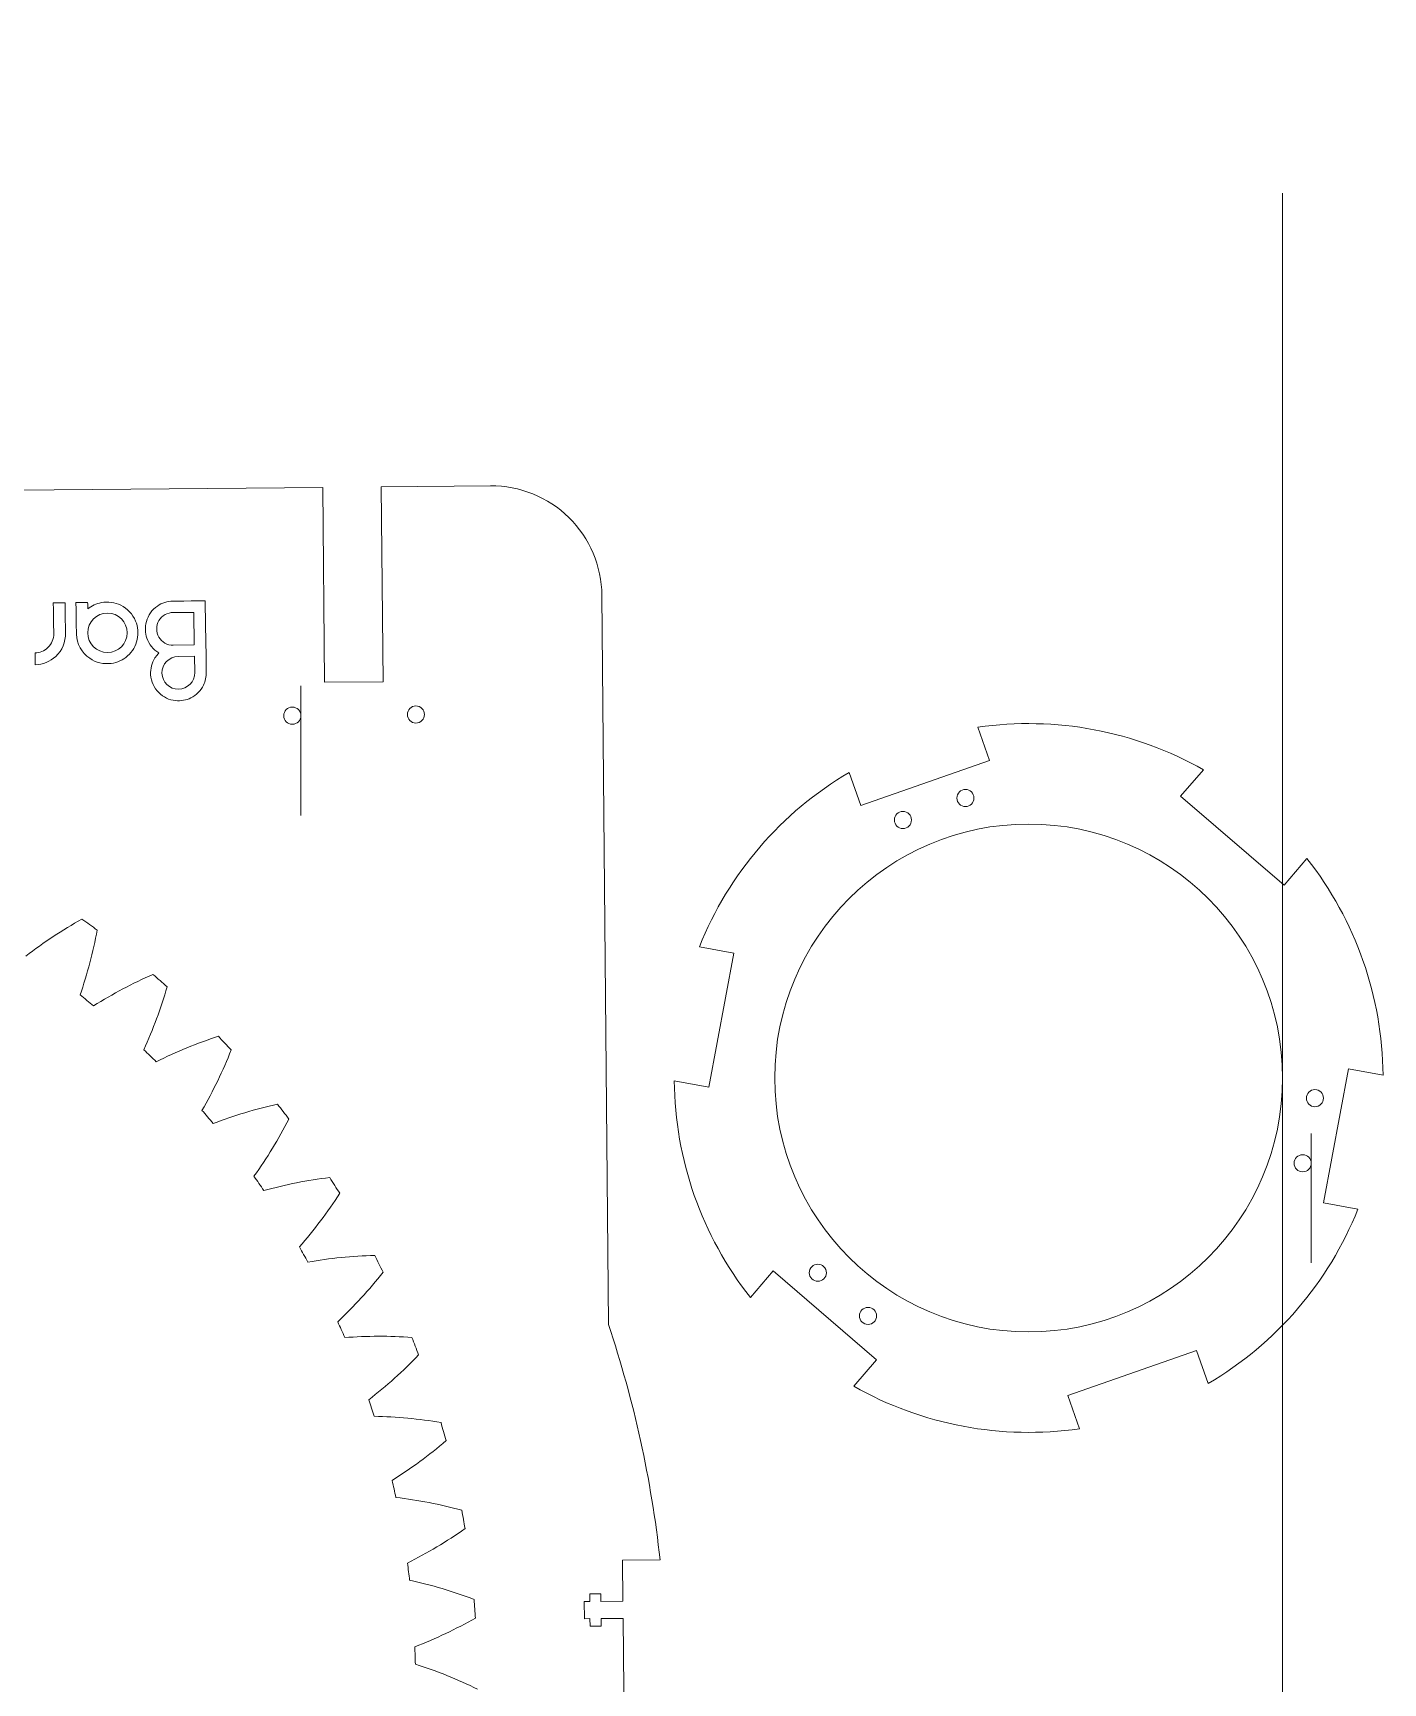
# Model space of a CAD drawing. Header units: millimetres. Extents: x -270 to 270, y -1120 to 1355.
# Drawn here: x 22.1 to 266.6, y 483.5 to 782.4 of the extents above; entities that cross this region are included whole.
import ezdxf

# ---------------------------------------------------------------- set-up
doc = ezdxf.new("R2010")
doc.units = ezdxf.units.MM
doc.header["$MEASUREMENT"] = 0
doc.layers.add('Layer 1', color=7, linetype='Continuous')

msp = doc.modelspace()

# ---------------------------------------------------------------- linework, layer by layer
at = {"layer": 'Layer 1', "lineweight": 15}
for points, knots in [([(248.4518, 593.1388), (248.4518, 618.5439), (227.8569, 639.1388), (202.4518, 639.1388), (202.4518, 639.1388), (177.0468, 639.1389), (156.4518, 618.544), (156.4518, 593.1389), (156.4518, 593.1389), (156.4517, 567.7339), (177.0465, 547.1389), (202.4516, 547.1388), (202.4516, 547.1388), (227.8567, 547.1387), (248.4516, 567.7335), (248.4518, 593.1386), (248.4578, 1355.2916), (248.4518, -931.1672), (248.4518, 593.1388)], [0, 0, 0, 0, 0.2, 0.2, 0.2, 0.2, 0.4, 0.4, 0.4, 0.4, 0.6, 0.6, 0.6, 0.6, 1, 1, 1, 1.0002, 1.0002, 1.0002, 1.0002]), ([(125.1377, 680.5781), (125.0908, 685.8822), (122.9387, 690.9504), (119.155, 694.6678), (119.155, 694.6678), (115.3712, 698.3852), (110.2657, 700.4473), (104.9616, 700.4004)], [0, 0, 0, 0, 0.33333333, 0.33333333, 0.33333333, 0.33333333, 1, 1, 1, 1]), ([(70.5996, 658.7736), (70.5996, 659.6296), (69.9056, 660.3236), (69.0496, 660.3236), (69.0496, 660.3236), (68.1935, 660.3236), (67.4996, 659.6296), (67.4996, 658.7736), (67.4996, 658.7736), (67.4996, 657.9175), (68.1935, 657.2236), (69.0496, 657.2236), (69.0496, 657.2236), (69.9056, 657.2235), (70.5996, 657.9175), (70.5996, 658.7735), (70.5996, 684.4535), (70.5996, 607.4136), (70.5996, 658.7736)], [0, 0, 0, 0, 0.2, 0.2, 0.2, 0.2, 0.4, 0.4, 0.4, 0.4, 0.6, 0.6, 0.6, 0.6, 1, 1, 1, 1.0001, 1.0001, 1.0001, 1.0001]), ([(92.9986, 658.9819), (92.9986, 659.8379), (92.3046, 660.5319), (91.4486, 660.5319), (91.4486, 660.5319), (90.5926, 660.5319), (89.8986, 659.8379), (89.8986, 658.9819), (89.8986, 658.9819), (89.8986, 658.1258), (90.5926, 657.4319), (91.4486, 657.4319), (91.4486, 657.4319), (92.3046, 657.4319), (92.9986, 658.1258), (92.9986, 658.9819)], [0, 0, 0, 0, 0.2, 0.2, 0.2, 0.2, 0.4, 0.4, 0.4, 0.4, 0.6, 0.6, 0.6, 0.6, 1, 1, 1, 1]), ([(192.5498, 643.8594), (192.5498, 644.7154), (191.8558, 645.4094), (190.9998, 645.4094), (190.9998, 645.4094), (190.1438, 645.4094), (189.4498, 644.7154), (189.4498, 643.8594), (189.4498, 643.8594), (189.4498, 643.0033), (190.1437, 642.3094), (190.9998, 642.3094), (190.9998, 642.3094), (191.8558, 642.3094), (192.5498, 643.0033), (192.5498, 643.8594)], [0, 0, 0, 0, 0.2, 0.2, 0.2, 0.2, 0.4, 0.4, 0.4, 0.4, 0.6, 0.6, 0.6, 0.6, 1, 1, 1, 1]), ([(181.2276, 639.8835), (181.2276, 640.7396), (180.5336, 641.4335), (179.6776, 641.4335), (179.6776, 641.4335), (178.8215, 641.4336), (178.1276, 640.7396), (178.1276, 639.8836), (178.1276, 639.8836), (178.1276, 639.0275), (178.8215, 638.3336), (179.6776, 638.3335), (179.6776, 638.3335), (180.5336, 638.3335), (181.2276, 639.0275), (181.2276, 639.8835)], [0, 0, 0, 0, 0.2, 0.2, 0.2, 0.2, 0.4, 0.4, 0.4, 0.4, 0.6, 0.6, 0.6, 0.6, 1, 1, 1, 1]), ([(253.653, 577.6963), (253.653, 578.5523), (252.9591, 579.2463), (252.103, 579.2463), (252.103, 579.2463), (251.247, 579.2463), (250.553, 578.5523), (250.553, 577.6963), (250.553, 577.6963), (250.553, 576.8402), (251.247, 576.1463), (252.103, 576.1463), (252.103, 576.1463), (252.9591, 576.1463), (253.653, 576.8402), (253.653, 577.6962), (253.653, 603.3762), (253.653, 526.3363), (253.653, 577.6963)], [0, 0, 0, 0, 0.2, 0.2, 0.2, 0.2, 0.4, 0.4, 0.4, 0.4, 0.6, 0.6, 0.6, 0.6, 1, 1, 1, 1.0001, 1.0001, 1.0001, 1.0001]), ([(255.871, 589.4895), (255.871, 590.3455), (255.1771, 591.0395), (254.321, 591.0395), (254.321, 591.0395), (253.465, 591.0395), (252.771, 590.3455), (252.771, 589.4895), (252.771, 589.4895), (252.771, 588.6335), (253.465, 587.9395), (254.321, 587.9395), (254.321, 587.9395), (255.177, 587.9395), (255.871, 588.6335), (255.871, 589.4895)], [0, 0, 0, 0, 0.2, 0.2, 0.2, 0.2, 0.4, 0.4, 0.4, 0.4, 0.6, 0.6, 0.6, 0.6, 1, 1, 1, 1]), ([(165.8025, 557.8608), (165.8025, 558.7169), (165.1085, 559.4108), (164.2525, 559.4108), (164.2525, 559.4108), (163.3965, 559.4108), (162.7025, 558.7169), (162.7025, 557.8608), (162.7025, 557.8608), (162.7025, 557.0048), (163.3964, 556.3108), (164.2525, 556.3108), (164.2525, 556.3108), (165.1085, 556.3108), (165.8025, 557.0048), (165.8025, 557.8608)], [0, 0, 0, 0, 0.2, 0.2, 0.2, 0.2, 0.4, 0.4, 0.4, 0.4, 0.6, 0.6, 0.6, 0.6, 1, 1, 1, 1]), ([(174.9068, 550.0434), (174.9068, 550.8994), (174.2128, 551.5934), (173.3568, 551.5934), (173.3568, 551.5934), (172.5007, 551.5934), (171.8068, 550.8994), (171.8068, 550.0434), (171.8068, 550.0434), (171.8068, 549.1874), (172.5007, 548.4934), (173.3568, 548.4934), (173.3568, 548.4934), (174.2128, 548.4934), (174.9068, 549.1874), (174.9068, 550.0434)], [0, 0, 0, 0, 0.2, 0.2, 0.2, 0.2, 0.4, 0.4, 0.4, 0.4, 0.6, 0.6, 0.6, 0.6, 1, 1, 1, 1])]:
    msp.add_open_spline(points, degree=3, knots=knots, dxfattribs=at)
for points in [[(74.5652, 700.1315), (74.5652, 700.1315), (-210.6537, 697.6082), (-210.6537, 697.6082)], [(74.5652, 700.1315), (74.5652, 700.1315), (74.8935, 664.833), (74.8935, 664.833)], [(104.9615, 700.4004), (104.9615, 700.4004), (85.1648, 700.2252), (85.1648, 700.2252)], [(85.4931, 664.9267), (85.4931, 664.9267), (85.1648, 700.2252), (85.1648, 700.2252)], [(126.3061, 548.5118), (126.3061, 548.5118), (125.1377, 680.5781), (125.1377, 680.5781)], [(74.8935, 664.833), (74.8935, 664.833), (85.4931, 664.9267), (85.4931, 664.9267)], [(234.1241, 648.9824), (221.7247, 656.0149), (207.3374, 658.7206), (193.2304, 656.6731)], [(193.2302, 656.6731), (193.2302, 656.6731), (195.335, 650.6808), (195.335, 650.6808)], [(195.335, 650.6808), (195.335, 650.6808), (172.03, 642.4974), (172.03, 642.4974)], [(229.9867, 644.1641), (229.9867, 644.1641), (234.1238, 648.9824), (234.1238, 648.9824)], [(169.926, 648.4896), (157.636, 641.2677), (148.0991, 630.1608), (142.8188, 616.92)], [(172.03, 642.4974), (172.03, 642.4974), (169.9262, 648.4896), (169.9262, 648.4896)], [(248.7264, 628.0736), (248.7264, 628.0736), (229.9867, 644.1641), (229.9867, 644.1641)], [(252.8635, 632.8919), (252.8635, 632.8919), (248.7264, 628.0736), (248.7264, 628.0736)], [(266.6499, 593.6316), (266.5405, 607.886), (261.6901, 621.6986), (252.8634, 632.8919)], [(30.9444, 621.9128), (27.3969, 619.9397), (24.0023, 617.7034), (20.7891, 615.2228)], [(33.6958, 619.9363), (32.7853, 620.6043), (31.8681, 621.2632), (30.9444, 621.9128)], [(30.5975, 608.1767), (31.9226, 612.0137), (32.9583, 615.9446), (33.6958, 619.9363)], [(142.819, 616.92), (142.819, 616.92), (149.0608, 615.7461), (149.0608, 615.7461)], [(149.0608, 615.7461), (149.0608, 615.7461), (144.4955, 591.4723), (144.4955, 591.4723)], [(43.8135, 611.8995), (40.0921, 610.2779), (36.4975, 608.3797), (33.0599, 606.2208)], [(46.3613, 609.6666), (45.5195, 610.4194), (44.6702, 611.1637), (43.8135, 611.8995)], [(33.0599, 606.2208), (32.2456, 606.881), (31.4248, 607.533), (30.5975, 608.1767)], [(42.1425, 598.261), (43.8317, 601.9521), (45.2419, 605.7647), (46.3613, 609.6666)], [(44.4046, 596.0765), (43.6578, 596.8122), (42.9038, 597.5403), (42.1425, 598.261)], [(55.656, 600.6908), (51.7955, 599.4359), (48.0345, 597.8935), (44.4046, 596.0765)], [(52.6766, 587.2772), (54.7141, 590.7881), (56.4857, 594.4467), (57.9764, 598.2224)], [(57.9764, 598.2224), (57.2112, 599.0529), (56.4377, 599.8758), (55.656, 600.6908)], [(138.2537, 592.6461), (138.3631, 578.3916), (143.2135, 564.579), (152.0402, 553.3857)], [(144.4955, 591.4723), (144.4955, 591.4723), (138.2537, 592.646), (138.2537, 592.646)], [(255.8437, 570.5315), (255.8437, 570.5315), (260.408, 594.8054), (260.408, 594.8054)], [(260.408, 594.8054), (260.408, 594.8054), (266.6498, 593.6316), (266.6498, 593.6316)], [(54.7172, 584.8846), (54.045, 585.6889), (53.3647, 586.4865), (52.6766, 587.2772)], [(66.3615, 588.3914), (62.3979, 587.515), (58.5056, 586.3428), (54.7172, 584.8846)], [(68.4329, 585.7106), (67.7514, 586.6111), (67.0609, 587.5048), (66.3615, 588.3914)], [(62.1014, 575.328), (64.4683, 578.6259), (66.5847, 582.0965), (68.4329, 585.7106)], [(63.9016, 572.7497), (63.3101, 573.6151), (62.71, 574.4746), (62.1014, 575.328)], [(75.8299, 575.1163), (71.8003, 574.6265), (67.813, 573.8354), (63.9016, 572.7497)], [(77.6329, 572.2481), (77.0415, 573.2102), (76.4405, 574.1663), (75.8299, 575.1163)], [(70.3289, 562.525), (73.003, 565.579), (75.4445, 568.8292), (77.6329, 572.2481)], [(234.9776, 537.788), (247.2676, 545.01), (256.8045, 556.1169), (262.0848, 569.3577)], [(262.0845, 569.3576), (262.0845, 569.3576), (255.8437, 570.5315), (255.8437, 570.5315)], [(71.8719, 559.785), (71.3667, 560.7034), (70.8523, 561.6168), (70.3289, 562.525)], [(83.973, 560.9893), (79.9148, 560.8907), (75.8698, 560.4881), (71.8719, 559.785)], [(85.4907, 557.9604), (84.9949, 558.9751), (84.489, 559.9848), (83.973, 560.9893)], [(77.2824, 548.9877), (80.2388, 551.7694), (82.9826, 554.7687), (85.4907, 557.9604)], [(152.0401, 553.3857), (152.0401, 553.3857), (156.1771, 558.2042), (156.1771, 558.2042)], [(156.1771, 558.2042), (156.1771, 558.2042), (174.9168, 542.1135), (174.9168, 542.1135)], [(78.5537, 546.1115), (78.1395, 547.0745), (77.7157, 548.0332), (77.2824, 548.9877)], [(135.6762, 505.8645), (134.0952, 520.3758), (130.9537, 534.6742), (126.3061, 548.5118)], [(90.7145, 546.1423), (86.6658, 546.4358), (82.6008, 546.4255), (78.5537, 546.1115)], [(91.9328, 542.9811), (91.5373, 544.0389), (91.1312, 545.0927), (90.7145, 546.1423)], [(82.8968, 534.8425), (86.1079, 537.3259), (89.1284, 540.0463), (91.9328, 542.9811)], [(174.9168, 542.1135), (174.9168, 542.1135), (170.7798, 537.2952), (170.7798, 537.2952)], [(209.5686, 535.5968), (209.5686, 535.5968), (232.8735, 543.7802), (232.8735, 543.7802)], [(232.8735, 543.7802), (232.8735, 543.7802), (234.9773, 537.788), (234.9773, 537.788)], [(170.7795, 537.2952), (183.1789, 530.2628), (197.5662, 527.557), (211.6732, 529.6045)], [(211.6733, 529.6045), (211.6733, 529.6045), (209.5686, 535.5968), (209.5686, 535.5968)], [(83.8846, 531.857), (83.5653, 532.8555), (83.236, 533.8507), (82.8968, 534.8425)], [(95.9916, 530.714), (91.9902, 531.3969), (87.9432, 531.779), (83.8846, 531.857)], [(96.8992, 527.45), (96.6076, 528.541), (96.3051, 529.629), (95.9916, 530.714)], [(87.1199, 520.2215), (90.5556, 522.3833), (93.8245, 524.7996), (96.8992, 527.45)], [(87.8149, 517.1546), (87.5934, 518.1792), (87.3617, 519.2015), (87.1199, 520.2215)], [(99.7551, 514.8483), (95.8382, 515.9143), (91.847, 516.6852), (87.8149, 517.1546)], [(100.3434, 511.512), (100.1584, 512.6261), (99.9623, 513.7382), (99.7551, 514.8483)], [(89.912, 505.2611), (93.5404, 507.0812), (97.0273, 509.1707), (100.3434, 511.512)], [(90.3079, 502.1414), (90.1863, 503.1826), (90.0544, 504.2225), (89.912, 505.2611)], [(135.6762, 505.8645), (135.6762, 505.8645), (128.884, 505.8044), (128.884, 505.8044)], [(128.884, 505.8044), (128.884, 505.8044), (128.9499, 498.3547), (128.9499, 498.3547)], [(101.9697, 498.6936), (98.174, 500.1326), (94.2758, 501.2851), (90.3079, 502.1414)], [(124.9379, 499.6892), (124.9379, 499.6892), (122.938, 499.6715), (122.938, 499.6715)], [(122.938, 499.6715), (122.938, 499.6715), (122.9501, 498.3016), (122.9501, 498.3016)], [(124.95, 498.3193), (124.95, 498.3193), (124.9379, 499.6892), (124.9379, 499.6892)], [(102.2332, 495.316), (102.1567, 496.4427), (102.0688, 497.5686), (101.9697, 498.6936)], [(122.9501, 498.3016), (122.9501, 498.3016), (121.9501, 498.2927), (121.9501, 498.2927)], [(121.9501, 498.2927), (121.9501, 498.2927), (121.9776, 495.1929), (121.9776, 495.1929)], [(128.9499, 498.3547), (128.9499, 498.3547), (124.95, 498.3193), (124.95, 498.3193)], [(91.2473, 490.1011), (95.0344, 491.5625), (98.7067, 493.3057), (102.2332, 495.316)], [(121.9776, 495.1929), (121.9776, 495.1929), (122.9775, 495.2017), (122.9775, 495.2017)], [(122.9775, 495.2017), (122.9775, 495.2017), (122.9897, 493.8218), (122.9897, 493.8218)], [(122.9897, 493.8218), (122.9897, 493.8218), (124.9897, 493.8395), (124.9897, 493.8395)], [(124.9774, 495.2194), (124.9774, 495.2194), (128.9773, 495.2548), (128.9773, 495.2548)], [(124.9897, 493.8395), (124.9897, 493.8395), (124.9774, 495.2194), (124.9774, 495.2194)], [(128.9773, 495.2548), (128.9773, 495.2548), (129.148, 475.9555), (129.148, 475.9555)], [(91.3402, 486.9578), (91.3197, 488.0058), (91.2887, 489.0536), (91.2473, 490.1011)], [(102.6148, 482.4005), (98.9757, 484.1991), (95.207, 485.7225), (91.3402, 486.9578)]]:
    msp.add_open_spline(points, degree=3, dxfattribs=at)
at = {"layer": 'Layer 1', "color": 1, "lineweight": 9}
for points in [[(27.8811, 679.238), (27.1721, 679.2308), (26.4631, 679.2204), (25.7542, 679.207)], [(31.9758, 679.2959), (31.2677, 679.2887), (30.5596, 679.2778), (29.8517, 679.2631)], [(31.9954, 678.1068), (31.9902, 678.5032), (31.9837, 678.8996), (31.9758, 679.2959)], [(34.4819, 679.2531), (33.5711, 679.0823), (32.7168, 678.6884), (31.9954, 678.1068)], [(37.9638, 678.7779), (36.8852, 679.309), (35.6634, 679.4757), (34.4819, 679.2531)], [(40.6532, 675.922), (40.1333, 677.169), (39.1774, 678.1842), (37.9638, 678.7779)], [(44.6098, 678.6288), (43.6321, 677.9543), (42.9228, 676.9575), (42.606, 675.8127)], [(47.4213, 679.5161), (46.4164, 679.5085), (45.437, 679.1993), (44.6098, 678.6288)], [(40.9477, 672.5432), (41.1975, 673.6731), (41.0947, 674.8524), (40.6532, 675.922)], [(42.606, 675.8127), (42.3323, 674.8216), (42.3676, 673.7705), (42.7073, 672.8)], [(51.2105, 677.447), (51.2105, 677.447), (47.4018, 677.4577), (47.4018, 677.4577)], [(51.2933, 671.5906), (51.2933, 671.5906), (51.2105, 677.447), (51.2105, 677.447)], [(24.7752, 671.1075), (25.4667, 671.772), (25.8494, 672.6951), (25.8308, 673.654)], [(26.1866, 669.5039), (27.3632, 670.5944), (28.0096, 672.1412), (27.9588, 673.7446)], [(29.9371, 673.5519), (29.999, 671.7934), (30.8925, 670.1688), (32.3443, 669.1747)], [(39.2131, 669.6024), (40.0855, 670.3764), (40.6924, 671.4053), (40.9477, 672.5432)], [(42.7073, 672.8), (43.0983, 671.6878), (43.8649, 670.7467), (44.8751, 670.1389)], [(22.4418, 670.13), (23.3142, 670.1537), (24.1464, 670.5023), (24.7752, 671.1075)], [(36.2415, 668.2415), (37.3466, 668.3851), (38.3825, 668.8595), (39.2131, 669.6024)], [(47.4855, 671.5367), (47.4855, 671.5367), (51.2933, 671.5906), (51.2933, 671.5906)], [(22.4737, 668.004), (23.8544, 668.0271), (25.1774, 668.5615), (26.1866, 669.5039)], [(32.3443, 669.1747), (33.482, 668.3894), (34.8716, 668.0567), (36.2415, 668.2415)], [(44.1742, 669.2469), (43.591, 668.3394), (43.3158, 667.2681), (43.3894, 666.1919)], [(48.3619, 669.4897), (48.3619, 669.4897), (51.3224, 669.5316), (51.3224, 669.5316)], [(51.3643, 666.5711), (51.3643, 666.5711), (51.3224, 669.5316), (51.3224, 669.5316)], [(52.9585, 664.3088), (53.3116, 665.0321), (53.486, 665.8296), (53.4668, 666.6343)], [(43.3894, 666.1919), (43.4639, 664.9676), (43.9865, 663.8135), (44.8575, 662.9499)], [(50.6718, 662.0019), (51.6677, 662.4975), (52.4717, 663.3086), (52.9585, 664.3088)], [(44.8575, 662.9499), (45.6757, 662.1282), (46.754, 661.6163), (47.9079, 661.5018)], [(47.9079, 661.5018), (48.858, 661.4029), (49.8167, 661.5763), (50.6718, 662.0019)]]:
    msp.add_open_spline(points, degree=3, dxfattribs=at)
for points, knots in [([(25.8308, 673.654), (25.8308, 673.654), (25.8052, 675.542), (25.8052, 675.542), (25.8052, 675.542), (25.8052, 675.542), (25.7877, 676.7637), (25.7877, 676.7637), (25.7877, 676.7637), (25.7877, 676.7637), (25.7704, 677.9854), (25.7704, 677.9854), (25.7704, 677.9854), (25.7704, 677.9854), (25.7542, 679.207), (25.7542, 679.207)], [0, 0, 0, 0, 0.2, 0.2, 0.2, 0.2, 0.4, 0.4, 0.4, 0.4, 0.6, 0.6, 0.6, 0.6, 1, 1, 1, 1]), ([(27.8811, 679.238), (27.8811, 679.238), (27.9067, 677.3703), (27.9067, 677.3703), (27.9067, 677.3703), (27.9067, 677.3703), (27.924, 676.1617), (27.924, 676.1617), (27.924, 676.1617), (27.924, 676.1617), (27.9415, 674.9532), (27.9415, 674.9532), (27.9415, 674.9532), (27.9415, 674.9532), (27.9588, 673.7446), (27.9588, 673.7446)], [0, 0, 0, 0, 0.2, 0.2, 0.2, 0.2, 0.4, 0.4, 0.4, 0.4, 0.6, 0.6, 0.6, 0.6, 1, 1, 1, 1]), ([(29.9371, 673.5519), (29.9371, 673.5519), (29.9053, 675.4936), (29.9053, 675.4936), (29.9053, 675.4936), (29.9053, 675.4936), (29.888, 676.7501), (29.888, 676.7501), (29.888, 676.7501), (29.888, 676.7501), (29.8708, 678.0066), (29.8708, 678.0066), (29.8708, 678.0066), (29.8708, 678.0066), (29.8517, 679.2631), (29.8517, 679.2631)], [0, 0, 0, 0, 0.2, 0.2, 0.2, 0.2, 0.4, 0.4, 0.4, 0.4, 0.6, 0.6, 0.6, 0.6, 1, 1, 1, 1]), ([(47.4213, 679.5161), (47.4213, 679.5161), (49.4151, 679.5438), (49.4151, 679.5438), (49.4151, 679.5438), (49.4151, 679.5438), (50.7052, 679.5629), (50.7052, 679.5629), (50.7052, 679.5629), (50.7052, 679.5629), (51.9953, 679.5804), (51.9953, 679.5804), (51.9953, 679.5804), (51.9953, 679.5804), (53.2854, 679.5944), (53.2854, 679.5944)], [0, 0, 0, 0, 0.2, 0.2, 0.2, 0.2, 0.4, 0.4, 0.4, 0.4, 0.6, 0.6, 0.6, 0.6, 1, 1, 1, 1]), ([(53.2854, 679.5944), (53.2854, 679.5944), (53.346, 675.188), (53.346, 675.188), (53.346, 675.188), (53.346, 675.188), (53.3865, 672.3367), (53.3865, 672.3367), (53.3865, 672.3367), (53.3865, 672.3367), (53.427, 669.4855), (53.427, 669.4855), (53.427, 669.4855), (53.427, 669.4855), (53.4668, 666.6343), (53.4668, 666.6343)], [0, 0, 0, 0, 0.2, 0.2, 0.2, 0.2, 0.4, 0.4, 0.4, 0.4, 0.6, 0.6, 0.6, 0.6, 1, 1, 1, 1]), ([(39.1222, 673.7915), (39.1222, 675.7599), (37.5265, 677.3555), (35.5582, 677.3555), (35.5582, 677.3555), (33.5898, 677.3555), (31.9942, 675.7599), (31.9942, 673.7915), (31.9942, 673.7915), (31.9942, 671.8232), (33.5898, 670.2275), (35.5582, 670.2275), (35.5582, 670.2275), (37.5265, 670.2275), (39.1222, 671.8232), (39.1222, 673.7915)], [0, 0, 0, 0, 0.2, 0.2, 0.2, 0.2, 0.4, 0.4, 0.4, 0.4, 0.6, 0.6, 0.6, 0.6, 1, 1, 1, 1]), ([(47.5021, 677.4574), (46.4325, 677.4785), (45.4348, 676.9211), (44.8921, 675.9992), (44.8921, 675.9992), (44.3495, 675.0773), (44.3463, 673.9344), (44.8838, 673.0095), (44.8838, 673.0095), (45.4213, 672.0846), (46.4159, 671.5216), (47.4855, 671.5367)], [0, 0, 0, 0, 0.25, 0.25, 0.25, 0.25, 0.5, 0.5, 0.5, 0.5, 1, 1, 1, 1]), ([(22.4737, 668.004), (22.4737, 668.004), (22.4612, 668.7268), (22.4612, 668.7268), (22.4612, 668.7268), (22.4612, 668.7268), (22.4547, 669.1946), (22.4547, 669.1946), (22.4547, 669.1946), (22.4547, 669.1946), (22.4485, 669.6623), (22.4485, 669.6623), (22.4485, 669.6623), (22.4485, 669.6623), (22.4418, 670.13), (22.4418, 670.13)], [0, 0, 0, 0, 0.2, 0.2, 0.2, 0.2, 0.4, 0.4, 0.4, 0.4, 0.6, 0.6, 0.6, 0.6, 1, 1, 1, 1]), ([(44.1742, 669.2469), (44.1742, 669.2469), (44.5531, 669.7569), (44.5531, 669.7569), (44.5531, 669.7569), (44.5531, 669.7569), (44.8751, 670.1389), (44.8751, 670.1389)], [0, 0, 0, 0, 0.33333333, 0.33333333, 0.33333333, 0.33333333, 1, 1, 1, 1]), ([(48.3619, 669.4897), (46.7269, 669.4666), (45.4202, 668.1224), (45.4433, 666.4874), (45.4433, 666.4874), (45.4665, 664.8524), (46.8106, 663.5457), (48.4456, 663.5688), (48.4456, 663.5688), (50.0807, 663.5919), (51.3874, 664.9361), (51.3643, 666.5711)], [0, 0, 0, 0, 0.25, 0.25, 0.25, 0.25, 0.5, 0.5, 0.5, 0.5, 1, 1, 1, 1])]:
    msp.add_open_spline(points, degree=3, knots=knots, dxfattribs=at)

doc.saveas('drawing.dxf')
